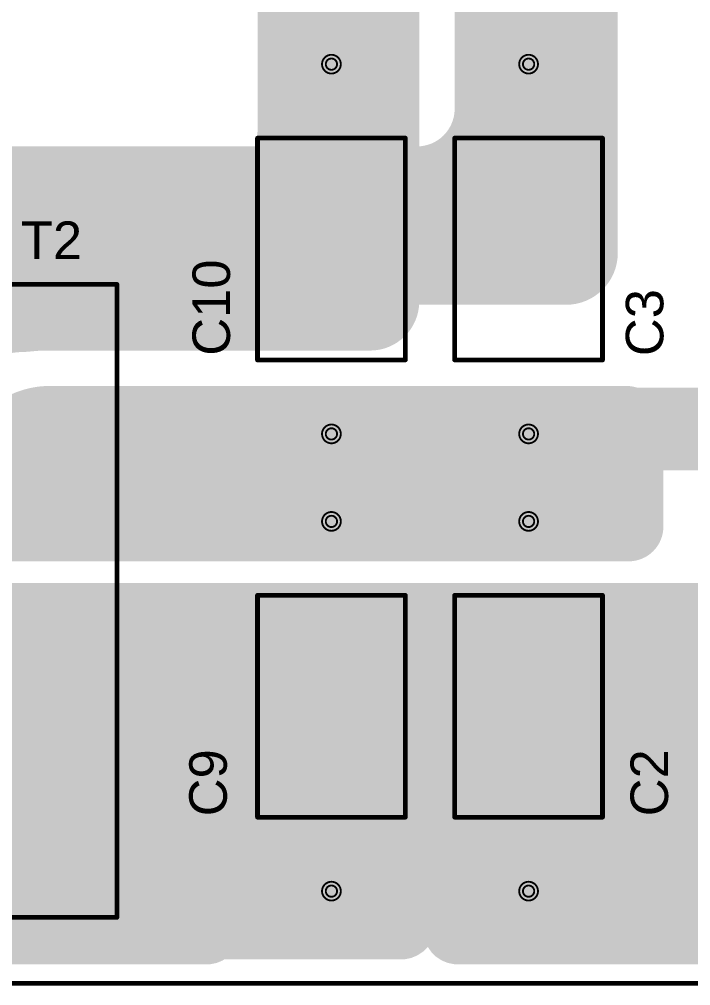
# Model space of a CAD drawing. Header units: inches. Extents: x -38 to 276, y -7 to 269.
# Drawn here: x 29.82 to 47.98, y -6.57 to 19.57 of the extents above; entities that cross this region are included whole.
import ezdxf

# ---------------------------------------------------------------- set-up
doc = ezdxf.new("R2010")
doc.units = ezdxf.units.IN
for name, color, linetype in [('Board Outline', 216, 'Continuous'), ('Bottom Layer', 5, 'Continuous'), ('Bottom Solder', 6, 'Continuous'), ('Drill Drawing', 1, 'Continuous'), ('Multi-Layer', 9, 'Continuous'), ('Pad Holes', 156, 'Continuous'), ('Top Layer', 1, 'Continuous'), ('Top Overlay', 2, 'Continuous'), ('Top Solder', 216, 'Continuous')]:
    doc.layers.add(name, color=color, linetype=linetype)
doc.styles.add('Arial', font='', dxfattribs={"height": 0.2})
doc.styles.get('Arial').set_extended_font_data('Arial')

# ---------------------------------------------------------------- blocks, each defined once
blk = doc.blocks.new('DE1B3RA221KN4AN01F_17')
at = {"layer": 'Bottom Layer'}
blk.add_hatch(color=5, dxfattribs=at).paths.add_polyline_path([(-5.65000267, 0.64999997), (-4.35000273, 0.64999997), (-4.35000273, -0.64999997), (-5.65000267, -0.64999997)])
h = blk.add_hatch(color=5, dxfattribs=at)
edge = h.paths.add_edge_path()
edge.add_arc((5.0000027, 0), 0.6499986999999999, 0, 360)
at = {"layer": 'Bottom Solder'}
blk.add_hatch(color=6, dxfattribs=at).paths.add_polyline_path([(-5.75160267, 0.75159997), (-4.24840273, 0.75159997), (-4.24840273, -0.75159997), (-5.75160267, -0.75159997)])
h = blk.add_hatch(color=6, dxfattribs=at)
edge = h.paths.add_edge_path()
edge.add_arc((5.0000027, 0), 0.7515987, 0, 360)
at = {"layer": 'Multi-Layer'}
blk.add_hatch(color=9, dxfattribs=at).paths.add_polyline_path([(-5.65000267, 0.64999997), (-4.35000273, 0.64999997), (-4.35000273, -0.64999997), (-5.65000267, -0.64999997)])
h = blk.add_hatch(color=9, dxfattribs=at)
edge = h.paths.add_edge_path()
edge.add_arc((5.0000027, 0), 0.6499986999999999, 0, 360)
at = {"layer": 'Pad Holes'}
h = blk.add_hatch(color=7, dxfattribs=at)
edge = h.paths.add_edge_path()
edge.add_arc((-5.0000027, 0), 0.3999992, 0, 360)
h = blk.add_hatch(color=7, dxfattribs=at)
edge = h.paths.add_edge_path()
edge.add_arc((5.0000027, 0), 0.3999992, 0, 360)
at = {"layer": 'Top Layer'}
blk.add_hatch(color=1, dxfattribs=at).paths.add_polyline_path([(-5.65000267, 0.64999997), (-4.35000273, 0.64999997), (-4.35000273, -0.64999997), (-5.65000267, -0.64999997)])
h = blk.add_hatch(color=1, dxfattribs=at)
edge = h.paths.add_edge_path()
edge.add_arc((5.0000027, 0), 0.6499986999999999, 0, 360)
at = {"layer": 'Top Solder'}
blk.add_hatch(color=216, dxfattribs=at).paths.add_polyline_path([(-5.75160267, 0.75159997), (-4.24840273, 0.75159997), (-4.24840273, -0.75159997), (-5.75160267, -0.75159997)])
h = blk.add_hatch(color=216, dxfattribs=at)
edge = h.paths.add_edge_path()
edge.add_arc((5.0000027, 0), 0.7515987, 0, 360)
at = {"layer": 'Top Overlay'}
for points in [[(2.99999908, 2.00000108, 0.127, 0.127, 0), (-2.99999908, 2.00000108, 0.127, 0.127, 0)], [(-2.99999908, -2.00000108, 0.127, 0.127, 0), (-2.99999908, 2.00000108, 0.127, 0.127, 0)], [(2.99999908, -2.00000108, 0.127, 0.127, 0), (2.99999908, 2.00000108, 0.127, 0.127, 0)], [(2.99999908, -2.00000108, 0.127, 0.127, 0), (-2.99999908, -2.00000108, 0.127, 0.127, 0)]]:
    blk.add_lwpolyline(points, format="xyseb", dxfattribs=at)
for points in [[(-3.03174908, 2.00000108, 0.0635, 0.0635, 1), (-2.96824908, 2.00000108, 0.0635, 0.0635, 1)], [(-3.03174908, 2.00000108, 0.0635, 0.0635, 1), (-2.96824908, 2.00000108, 0.0635, 0.0635, 1)], [(2.96824908, 2.00000108, 0.0635, 0.0635, 1), (3.03174908, 2.00000108, 0.0635, 0.0635, 1)], [(2.96824908, 2.00000108, 0.0635, 0.0635, 1), (3.03174908, 2.00000108, 0.0635, 0.0635, 1)], [(-3.03174908, -2.00000108, 0.0635, 0.0635, 1), (-2.96824908, -2.00000108, 0.0635, 0.0635, 1)], [(-3.03174908, -2.00000108, 0.0635, 0.0635, 1), (-2.96824908, -2.00000108, 0.0635, 0.0635, 1)], [(2.96824908, -2.00000108, 0.0635, 0.0635, 1), (3.03174908, -2.00000108, 0.0635, 0.0635, 1)], [(2.96824908, -2.00000108, 0.0635, 0.0635, 1), (3.03174908, -2.00000108, 0.0635, 0.0635, 1)]]:
    blk.add_lwpolyline(points, format="xyseb", close=True, dxfattribs=at)
blk = doc.blocks.new('DE1B3RA221KN4AN01F_18')
at = {"layer": 'Bottom Layer'}
blk.add_hatch(color=5, dxfattribs=at).paths.add_polyline_path([(-5.65000013, 0.64999997), (-4.350000189999999, 0.64999997), (-4.350000189999999, -0.64999997), (-5.65000013, -0.64999997)])
h = blk.add_hatch(color=5, dxfattribs=at)
edge = h.paths.add_edge_path()
edge.add_arc((5.00000016, 0), 0.6499986999999999, 0, 360)
at = {"layer": 'Bottom Solder'}
blk.add_hatch(color=6, dxfattribs=at).paths.add_polyline_path([(-5.75160013, 0.75159997), (-4.248400189999999, 0.75159997), (-4.248400189999999, -0.75159997), (-5.75160013, -0.75159997)])
h = blk.add_hatch(color=6, dxfattribs=at)
edge = h.paths.add_edge_path()
edge.add_arc((5.00000016, 0), 0.7515987, 0, 360)
at = {"layer": 'Multi-Layer'}
blk.add_hatch(color=9, dxfattribs=at).paths.add_polyline_path([(-5.65000013, 0.64999997), (-4.350000189999999, 0.64999997), (-4.350000189999999, -0.64999997), (-5.65000013, -0.64999997)])
h = blk.add_hatch(color=9, dxfattribs=at)
edge = h.paths.add_edge_path()
edge.add_arc((5.00000016, 0), 0.6499986999999999, 0, 360)
at = {"layer": 'Pad Holes'}
h = blk.add_hatch(color=7, dxfattribs=at)
edge = h.paths.add_edge_path()
edge.add_arc((-5.00000016, 0), 0.3999992, 0, 360)
h = blk.add_hatch(color=7, dxfattribs=at)
edge = h.paths.add_edge_path()
edge.add_arc((5.00000016, 0), 0.3999992, 0, 360)
at = {"layer": 'Top Layer'}
blk.add_hatch(color=1, dxfattribs=at).paths.add_polyline_path([(-5.65000013, 0.64999997), (-4.350000189999999, 0.64999997), (-4.350000189999999, -0.64999997), (-5.65000013, -0.64999997)])
h = blk.add_hatch(color=1, dxfattribs=at)
edge = h.paths.add_edge_path()
edge.add_arc((5.00000016, 0), 0.6499986999999999, 0, 360)
at = {"layer": 'Top Solder'}
blk.add_hatch(color=216, dxfattribs=at).paths.add_polyline_path([(-5.75160013, 0.75159997), (-4.248400189999999, 0.75159997), (-4.248400189999999, -0.75159997), (-5.75160013, -0.75159997)])
h = blk.add_hatch(color=216, dxfattribs=at)
edge = h.paths.add_edge_path()
edge.add_arc((5.00000016, 0), 0.7515987, 0, 360)
at = {"layer": 'Top Overlay'}
for points in [[(-2.99999908, 2.00000108, 0.127, 0.127, 0), (2.99999908, 2.00000108, 0.127, 0.127, 0)], [(-2.99999908, 2.00000108, 0.127, 0.127, 0), (-2.99999908, -2.00000108, 0.127, 0.127, 0)], [(2.99999908, 2.00000108, 0.127, 0.127, 0), (2.99999908, -2.00000108, 0.127, 0.127, 0)], [(-2.99999908, -2.00000108, 0.127, 0.127, 0), (2.99999908, -2.00000108, 0.127, 0.127, 0)]]:
    blk.add_lwpolyline(points, format="xyseb", dxfattribs=at)
for points in [[(-3.03174908, 2.00000108, 0.0635, 0.0635, 1), (-2.96824908, 2.00000108, 0.0635, 0.0635, 1)], [(-3.03174908, 2.00000108, 0.0635, 0.0635, 1), (-2.96824908, 2.00000108, 0.0635, 0.0635, 1)], [(2.96824908, 2.00000108, 0.0635, 0.0635, 1), (3.03174908, 2.00000108, 0.0635, 0.0635, 1)], [(2.96824908, 2.00000108, 0.0635, 0.0635, 1), (3.03174908, 2.00000108, 0.0635, 0.0635, 1)], [(-3.03174908, -2.00000108, 0.0635, 0.0635, 1), (-2.96824908, -2.00000108, 0.0635, 0.0635, 1)], [(-3.03174908, -2.00000108, 0.0635, 0.0635, 1), (-2.96824908, -2.00000108, 0.0635, 0.0635, 1)], [(2.96824908, -2.00000108, 0.0635, 0.0635, 1), (3.03174908, -2.00000108, 0.0635, 0.0635, 1)], [(2.96824908, -2.00000108, 0.0635, 0.0635, 1), (3.03174908, -2.00000108, 0.0635, 0.0635, 1)]]:
    blk.add_lwpolyline(points, format="xyseb", close=True, dxfattribs=at)
blk = doc.blocks.new('DE1B3RA221KN4AN01F_19')
at = {"layer": 'Bottom Layer'}
blk.add_hatch(color=5, dxfattribs=at).paths.add_polyline_path([(-5.65000013, 0.64999997), (-4.350000189999999, 0.64999997), (-4.350000189999999, -0.64999997), (-5.65000013, -0.64999997)])
h = blk.add_hatch(color=5, dxfattribs=at)
edge = h.paths.add_edge_path()
edge.add_arc((5.00000016, 0), 0.6499986999999999, 0, 360)
at = {"layer": 'Bottom Solder'}
blk.add_hatch(color=6, dxfattribs=at).paths.add_polyline_path([(-5.75160013, 0.75159997), (-4.248400189999999, 0.75159997), (-4.248400189999999, -0.75159997), (-5.75160013, -0.75159997)])
h = blk.add_hatch(color=6, dxfattribs=at)
edge = h.paths.add_edge_path()
edge.add_arc((5.00000016, 0), 0.7515987, 0, 360)
at = {"layer": 'Multi-Layer'}
blk.add_hatch(color=9, dxfattribs=at).paths.add_polyline_path([(-5.65000013, 0.64999997), (-4.350000189999999, 0.64999997), (-4.350000189999999, -0.64999997), (-5.65000013, -0.64999997)])
h = blk.add_hatch(color=9, dxfattribs=at)
edge = h.paths.add_edge_path()
edge.add_arc((5.00000016, 0), 0.6499986999999999, 0, 360)
at = {"layer": 'Pad Holes'}
h = blk.add_hatch(color=7, dxfattribs=at)
edge = h.paths.add_edge_path()
edge.add_arc((-5.00000016, 0), 0.3999992, 0, 360)
h = blk.add_hatch(color=7, dxfattribs=at)
edge = h.paths.add_edge_path()
edge.add_arc((5.00000016, 0), 0.3999992, 0, 360)
at = {"layer": 'Top Layer'}
blk.add_hatch(color=1, dxfattribs=at).paths.add_polyline_path([(-5.65000013, 0.64999997), (-4.350000189999999, 0.64999997), (-4.350000189999999, -0.64999997), (-5.65000013, -0.64999997)])
h = blk.add_hatch(color=1, dxfattribs=at)
edge = h.paths.add_edge_path()
edge.add_arc((5.00000016, 0), 0.6499986999999999, 0, 360)
at = {"layer": 'Top Solder'}
blk.add_hatch(color=216, dxfattribs=at).paths.add_polyline_path([(-5.75160013, 0.75159997), (-4.248400189999999, 0.75159997), (-4.248400189999999, -0.75159997), (-5.75160013, -0.75159997)])
h = blk.add_hatch(color=216, dxfattribs=at)
edge = h.paths.add_edge_path()
edge.add_arc((5.00000016, 0), 0.7515987, 0, 360)
at = {"layer": 'Top Overlay'}
for points in [[(-2.99999908, 2.00000108, 0.127, 0.127, 0), (2.99999908, 2.00000108, 0.127, 0.127, 0)], [(-2.99999908, 2.00000108, 0.127, 0.127, 0), (-2.99999908, -2.00000108, 0.127, 0.127, 0)], [(2.99999908, 2.00000108, 0.127, 0.127, 0), (2.99999908, -2.00000108, 0.127, 0.127, 0)], [(-2.99999908, -2.00000108, 0.127, 0.127, 0), (2.99999908, -2.00000108, 0.127, 0.127, 0)]]:
    blk.add_lwpolyline(points, format="xyseb", dxfattribs=at)
for points in [[(-3.03174908, 2.00000108, 0.0635, 0.0635, 1), (-2.96824908, 2.00000108, 0.0635, 0.0635, 1)], [(-3.03174908, 2.00000108, 0.0635, 0.0635, 1), (-2.96824908, 2.00000108, 0.0635, 0.0635, 1)], [(2.96824908, 2.00000108, 0.0635, 0.0635, 1), (3.03174908, 2.00000108, 0.0635, 0.0635, 1)], [(2.96824908, 2.00000108, 0.0635, 0.0635, 1), (3.03174908, 2.00000108, 0.0635, 0.0635, 1)], [(-3.03174908, -2.00000108, 0.0635, 0.0635, 1), (-2.96824908, -2.00000108, 0.0635, 0.0635, 1)], [(-3.03174908, -2.00000108, 0.0635, 0.0635, 1), (-2.96824908, -2.00000108, 0.0635, 0.0635, 1)], [(2.96824908, -2.00000108, 0.0635, 0.0635, 1), (3.03174908, -2.00000108, 0.0635, 0.0635, 1)], [(2.96824908, -2.00000108, 0.0635, 0.0635, 1), (3.03174908, -2.00000108, 0.0635, 0.0635, 1)]]:
    blk.add_lwpolyline(points, format="xyseb", close=True, dxfattribs=at)
blk = doc.blocks.new('DE1B3RA221KN4AN01F_20')
at = {"layer": 'Bottom Layer'}
blk.add_hatch(color=5, dxfattribs=at).paths.add_polyline_path([(-5.65000267, 0.64999997), (-4.35000273, 0.64999997), (-4.35000273, -0.64999997), (-5.65000267, -0.64999997)])
h = blk.add_hatch(color=5, dxfattribs=at)
edge = h.paths.add_edge_path()
edge.add_arc((5.0000027, 0), 0.6499986999999999, 0, 360)
at = {"layer": 'Bottom Solder'}
blk.add_hatch(color=6, dxfattribs=at).paths.add_polyline_path([(-5.75160267, 0.75159997), (-4.24840273, 0.75159997), (-4.24840273, -0.75159997), (-5.75160267, -0.75159997)])
h = blk.add_hatch(color=6, dxfattribs=at)
edge = h.paths.add_edge_path()
edge.add_arc((5.0000027, 0), 0.7515987, 0, 360)
at = {"layer": 'Multi-Layer'}
blk.add_hatch(color=9, dxfattribs=at).paths.add_polyline_path([(-5.65000267, 0.64999997), (-4.35000273, 0.64999997), (-4.35000273, -0.64999997), (-5.65000267, -0.64999997)])
h = blk.add_hatch(color=9, dxfattribs=at)
edge = h.paths.add_edge_path()
edge.add_arc((5.0000027, 0), 0.6499986999999999, 0, 360)
at = {"layer": 'Pad Holes'}
h = blk.add_hatch(color=7, dxfattribs=at)
edge = h.paths.add_edge_path()
edge.add_arc((-5.0000027, 0), 0.3999992, 0, 360)
h = blk.add_hatch(color=7, dxfattribs=at)
edge = h.paths.add_edge_path()
edge.add_arc((5.0000027, 0), 0.3999992, 0, 360)
at = {"layer": 'Top Layer'}
blk.add_hatch(color=1, dxfattribs=at).paths.add_polyline_path([(-5.65000267, 0.64999997), (-4.35000273, 0.64999997), (-4.35000273, -0.64999997), (-5.65000267, -0.64999997)])
h = blk.add_hatch(color=1, dxfattribs=at)
edge = h.paths.add_edge_path()
edge.add_arc((5.0000027, 0), 0.6499986999999999, 0, 360)
at = {"layer": 'Top Solder'}
blk.add_hatch(color=216, dxfattribs=at).paths.add_polyline_path([(-5.75160267, 0.75159997), (-4.24840273, 0.75159997), (-4.24840273, -0.75159997), (-5.75160267, -0.75159997)])
h = blk.add_hatch(color=216, dxfattribs=at)
edge = h.paths.add_edge_path()
edge.add_arc((5.0000027, 0), 0.7515987, 0, 360)
at = {"layer": 'Top Overlay'}
for points in [[(2.99999908, 2.00000108, 0.127, 0.127, 0), (-2.99999908, 2.00000108, 0.127, 0.127, 0)], [(-2.99999908, -2.00000108, 0.127, 0.127, 0), (-2.99999908, 2.00000108, 0.127, 0.127, 0)], [(2.99999908, -2.00000108, 0.127, 0.127, 0), (2.99999908, 2.00000108, 0.127, 0.127, 0)], [(2.99999908, -2.00000108, 0.127, 0.127, 0), (-2.99999908, -2.00000108, 0.127, 0.127, 0)]]:
    blk.add_lwpolyline(points, format="xyseb", dxfattribs=at)
for points in [[(-3.03174908, 2.00000108, 0.0635, 0.0635, 1), (-2.96824908, 2.00000108, 0.0635, 0.0635, 1)], [(-3.03174908, 2.00000108, 0.0635, 0.0635, 1), (-2.96824908, 2.00000108, 0.0635, 0.0635, 1)], [(2.96824908, 2.00000108, 0.0635, 0.0635, 1), (3.03174908, 2.00000108, 0.0635, 0.0635, 1)], [(2.96824908, 2.00000108, 0.0635, 0.0635, 1), (3.03174908, 2.00000108, 0.0635, 0.0635, 1)], [(-3.03174908, -2.00000108, 0.0635, 0.0635, 1), (-2.96824908, -2.00000108, 0.0635, 0.0635, 1)], [(-3.03174908, -2.00000108, 0.0635, 0.0635, 1), (-2.96824908, -2.00000108, 0.0635, 0.0635, 1)], [(2.96824908, -2.00000108, 0.0635, 0.0635, 1), (3.03174908, -2.00000108, 0.0635, 0.0635, 1)], [(2.96824908, -2.00000108, 0.0635, 0.0635, 1), (3.03174908, -2.00000108, 0.0635, 0.0635, 1)]]:
    blk.add_lwpolyline(points, format="xyseb", close=True, dxfattribs=at)
blk = doc.blocks.new('744824310_32')
at = {"layer": 'Top Overlay'}
for points in [[(-12.446, 8.5852, 0.127, 0.127, 0), (12.4206, 8.5852, 0.127, 0.127, 0)], [(12.4206, -8.5344, 0.127, 0.127, 0), (12.4206, 8.5852, 0.127, 0.127, 0)], [(-12.446, -8.5344, 0.127, 0.127, 0), (12.4206, -8.5344, 0.127, 0.127, 0)]]:
    blk.add_lwpolyline(points, format="xyseb", dxfattribs=at)
for points in [[(12.38885, 8.5852, 0.0635, 0.0635, 1), (12.45235, 8.5852, 0.0635, 0.0635, 1)], [(12.38885, 8.5852, 0.0635, 0.0635, 1), (12.45235, 8.5852, 0.0635, 0.0635, 1)], [(12.38885, -8.5344, 0.0635, 0.0635, 1), (12.45235, -8.5344, 0.0635, 0.0635, 1)], [(12.38885, -8.5344, 0.0635, 0.0635, 1), (12.45235, -8.5344, 0.0635, 0.0635, 1)]]:
    blk.add_lwpolyline(points, format="xyseb", close=True, dxfattribs=at)

msp = doc.modelspace()

# ---------------------------------------------------------------- hatches: boundary and pattern name
at = {"layer": 'Bottom Layer'}
h = msp.add_hatch(color=5, dxfattribs=at)
edge = h.paths.add_edge_path()
edge.add_line((53.84800254, 16.36586262), (53.84799745999999, 33.75660508))
edge.add_arc((57.57054333635768, 33.75659938364454), 3.722545876362044, 89.99989220303547, 179.9999123242165, ccw=False)
edge.add_line((57.57055034, 37.47914526), (112.81266744, 37.47914271999999))
edge.add_arc((112.8127062838014, 32.79723766355596), 4.681905056605173, -0.0007551100022737955, 90.00047535903758, ccw=False)
edge.add_line((117.49461134, 32.79717596), (117.49461388, 17.59929932))
edge.add_line((117.49461388, 17.59929932), (117.49461388, -0.8693988200000007))
edge.add_line((117.49461388, -0.86939882), (117.4946215, -1.1671554))
edge.add_line((117.4946215, -1.1671554), (117.41690004, -1.75757332))
edge.add_line((117.41690004, -1.75757332), (117.26277538, -2.33279696))
edge.add_line((117.26277538, -2.33279696), (117.03488658, -2.88298128))
edge.add_line((117.03488658, -2.88298128), (116.73713254, -3.3987105))
edge.add_line((116.73713254, -3.3987105), (116.3746085, -3.871163199999999))
edge.add_line((116.3746085, -3.871163199999999), (115.95351714, -4.29225202))
edge.add_line((115.95351714, -4.29225202), (115.4810619, -4.65477352))
edge.add_line((115.4810619, -4.65477352), (114.96533014, -4.95252502))
edge.add_line((114.96533014, -4.95252502), (114.41514328, -5.18040874))
edge.add_line((114.41514328, -5.18040874), (113.83991964, -5.33452832))
edge.add_line((113.83991964, -5.33452832), (113.24950172, -5.4122447))
edge.add_line((113.24950172, -5.4122447), (112.95175022, -5.41223708))
edge.add_line((112.95175022, -5.41223708), (106.8809394, -5.412234539999999))
edge.add_line((106.8809394, -5.412234539999999), (106.71104896, -5.41223708))
edge.add_line((106.71104896, -5.41223708), (106.3777908, -5.34595324))
edge.add_line((106.3777908, -5.34595324), (106.06386966, -5.21592556))
edge.add_line((106.06386966, -5.21592556), (105.781348, -5.02715276))
edge.add_line((105.781348, -5.02715276), (105.54108178, -4.786886539999999))
edge.add_line((105.54108178, -4.786886539999999), (105.35230898, -4.50436488))
edge.add_line((105.35230898, -4.50436488), (105.2222813, -4.190443739999999))
edge.add_line((105.2222813, -4.190443739999999), (105.15599746, -3.85718558))
edge.add_line((105.15599746, -3.85718558), (105.156, -3.68729514))
edge.add_line((105.156, -3.68729514), (105.15599492, 1.01598222))
edge.add_line((105.15599492, 1.01598222), (105.14988622, 1.14046508))
edge.add_line((105.14988622, 1.14046508), (105.10132142, 1.38465052))
edge.add_line((105.10132142, 1.38465052), (105.0060511, 1.61466784))
edge.add_line((105.0060511, 1.61466784), (104.86773286, 1.82167784))
edge.add_line((104.86773286, 1.82167784), (104.691688, 1.9977227))
edge.add_line((104.691688, 1.9977227), (104.484678, 2.13604094))
edge.add_line((104.484678, 2.13604094), (104.25466068, 2.23131126))
edge.add_line((104.25466068, 2.23131126), (104.01047524, 2.27987606))
edge.add_line((104.01047524, 2.27987606), (103.886, 2.28598476))
edge.add_line((103.886, 2.28598476), (98.05072591999999, 2.28598984))
edge.add_line((98.05072591999999, 2.28598984), (97.91379452, 2.27926138))
edge.add_line((97.91379452, 2.27926138), (97.64519714, 2.22583502))
edge.add_line((97.64519714, 2.22583502), (97.39218519999999, 2.12103208))
edge.add_line((97.39218519999999, 2.12103208), (97.16447928, 1.96888354))
edge.add_line((97.16447928, 1.96888354), (96.97083221999999, 1.77523648))
edge.add_line((96.97083221999999, 1.77523648), (96.81868367999999, 1.54753056))
edge.add_line((96.81868367999999, 1.54753056), (96.71388074, 1.29451862))
edge.add_line((96.71388074, 1.29451862), (96.66045438, 1.02592124))
edge.add_line((96.66045438, 1.02592124), (96.65372846, 0.88899238))
edge.add_line((96.65372846, 0.88899238), (96.65372337999999, -2.73962368))
edge.add_line((96.65372337999999, -2.73962368), (96.65373354, -2.80455878))
edge.add_line((96.65373354, -2.80455878), (96.6284072, -2.9319347))
edge.add_line((96.6284072, -2.9319347), (96.57871463999999, -3.051921759999999))
edge.add_line((96.57871463999999, -3.051921759999999), (96.50656339999999, -3.15990478))
edge.add_line((96.50656339999999, -3.15990478), (96.41473223999999, -3.25173594))
edge.add_line((96.41473223999999, -3.25173594), (96.30674413999999, -3.3238821))
edge.add_line((96.30674413999999, -3.3238821), (96.18675707999999, -3.37357212))
edge.add_line((96.18675707999999, -3.37357212), (96.11673182, -3.38749132))
edge.add_line((96.11673182, -3.38749132), (95.99444606, -3.39888068))
edge.add_line((95.99444606, -3.39888068), (94.33088067999999, -3.39888576))
edge.add_line((94.33088067999999, -3.39888576), (94.2642133, -3.3988883))
edge.add_line((94.2642133, -3.3988883), (94.13343631999999, -3.37287616))
edge.add_line((94.13343631999999, -3.37287616), (94.01024632, -3.32185264))
edge.add_line((94.01024632, -3.32185264), (93.89937785999999, -3.24777354))
edge.add_line((93.89937785999999, -3.24777354), (93.80509306, -3.15348874))
edge.add_line((93.80509306, -3.15348874), (93.73101396, -3.04262028))
edge.add_line((93.73101396, -3.04262028), (93.67999044, -2.91943028))
edge.add_line((93.67999044, -2.91943028), (93.6539783, -2.7886533))
edge.add_line((93.6539783, -2.7886533), (93.65398083999999, -2.72198592))
edge.add_line((93.65398083999999, -2.72198592), (93.65398337999999, 6.976996460000001))
edge.add_line((93.65398337999999, 6.97699646), (93.64966283999999, 7.06491602))
edge.add_line((93.64966283999999, 7.06491602), (93.6153576, 7.23737694))
edge.add_line((93.6153576, 7.23737694), (93.54806538, 7.399832799999999))
edge.add_line((93.54806538, 7.399832799999999), (93.45037443999999, 7.546040280000001))
edge.add_line((93.45037443999999, 7.546040280000001), (93.32603635999999, 7.67037836))
edge.add_line((93.32603635999999, 7.67037836), (93.17982887999999, 7.768069299999999))
edge.add_line((93.17982887999999, 7.768069299999999), (93.01737302, 7.835361519999999))
edge.add_line((93.01737302, 7.835361519999999), (92.84491209999999, 7.869666759999999))
edge.add_line((92.84491209999999, 7.869666759999999), (92.75699253999998, 7.8739873))
edge.add_line((92.75699253999998, 7.8739873), (88.56307916, 7.8739873))
edge.add_line((88.56307916, 7.8739873), (88.40040232, 7.906344359999999))
edge.add_line((88.40040232, 7.906344359999999), (88.24716665999999, 7.96981642))
edge.add_line((88.24716665999999, 7.96981642), (88.10925735999999, 8.06196508))
edge.add_line((88.10925735999999, 8.06196508), (87.9919754, 8.17924704))
edge.add_line((87.9919754, 8.17924704), (87.89982674, 8.317156339999999))
edge.add_line((87.89982674, 8.317156339999999), (87.83635467999999, 8.470392))
edge.add_line((87.83635467999999, 8.470392), (87.80399762, 8.633068839999998))
edge.add_line((87.80399762, 8.633068839999998), (87.80399762, 11.09599508))
edge.add_arc((88.78492963616281, 11.09601360394627), 0.980932016337717, 89.99862131092863, 180.0010819750232, ccw=False)
edge.add_line((88.78495324, 12.07694562), (95.2460249, 12.07694562))
edge.add_arc((95.25472261112463, 10.67795864558026), 1.399014011643525, 0.34892768309782696, 90.35621183565632, ccw=False)
edge.add_line((96.65371067999999, 10.6864785), (96.6537183, 6.810697579999999))
edge.add_line((96.6537183, 6.810697579999999), (96.65960347999999, 6.69085276))
edge.add_line((96.65960347999999, 6.69085276), (96.70635979999999, 6.455765599999999))
edge.add_line((96.70635979999999, 6.455765599999999), (96.79808428, 6.2343157))
edge.add_line((96.79808428, 6.2343157), (96.93124886, 6.03501968))
edge.add_line((96.93124886, 6.03501968), (97.10073797999999, 5.86553056))
edge.add_line((97.10073797999999, 5.86553056), (97.300034, 5.732365979999999))
edge.add_line((97.300034, 5.732365979999999), (97.52148389999999, 5.6406415))
edge.add_line((97.52148389999999, 5.6406415), (97.75657106, 5.59388518))
edge.add_line((97.75657106, 5.59388518), (97.87641588, 5.588))
edge.add_line((97.87641588, 5.588), (114.0573538, 5.588))
edge.add_line((114.0573538, 5.588), (114.16578386, 5.59332638))
edge.add_line((114.16578386, 5.59332638), (114.37847838, 5.63563262))
edge.add_line((114.37847838, 5.63563262), (114.57883358, 5.71862204))
edge.add_line((114.57883358, 5.71862204), (114.75914818, 5.8391044))
edge.add_line((114.75914818, 5.8391044), (114.91249306, 5.99244928))
edge.add_line((114.91249306, 5.99244928), (115.03297542, 6.17276388))
edge.add_line((115.03297542, 6.17276388), (115.11596484, 6.37311908))
edge.add_line((115.11596484, 6.37311908), (115.15827108, 6.5858136))
edge.add_line((115.15827108, 6.5858136), (115.1636, 6.694246199999999))
edge.add_line((115.1636, 6.694246199999999), (115.16359746, 32.45633082))
edge.add_arc((112.6236304800542, 32.45636384002245), 2.539966980160432, 359.9992551446769, 450.0006875595152)
edge.add_line((112.6236, 34.99633082), (58.16112573999999, 34.99632574))
edge.add_arc((58.16107314409156, 33.42644751590844), 1.569878224972626, 89.9980804093428, 180.0019195906572)
edge.add_line((56.59119492, 33.42639492), (56.59119746, 15.29079746))
edge.add_line((56.59119746, 15.29079746), (56.59119492, 9.90599746))
edge.add_line((56.59119492, 9.90599746), (56.59120507999999, 9.65582778))
edge.add_line((56.59120507999999, 9.65582778), (56.49360304, 9.16509978))
edge.add_line((56.49360304, 9.16509978), (56.30214037999999, 8.7028401))
edge.add_line((56.30214037999999, 8.7028401), (56.02416786, 8.286821119999999))
edge.add_line((56.02416786, 8.286821119999999), (55.67037379999999, 7.93302706))
edge.add_line((55.67037379999999, 7.93302706), (55.25435482, 7.655054539999999))
edge.add_line((55.25435482, 7.655054539999999), (54.79209513999999, 7.463591879999999))
edge.add_line((54.79209513999999, 7.463591879999999), (54.30136714, 7.36598984))
edge.add_line((54.30136714, 7.36598984), (54.05119745999999, 7.365999999999999))
edge.add_line((54.05119745999999, 7.365999999999999), (37.42166251999999, 7.366002539999999))
edge.add_arc((37.42164474004358, 8.151020020105218), 0.7850174803065675, 179.9985169193802, 270.00129769908085, ccw=False)
edge.add_line((36.63662726, 8.15104034), (36.6366298, 8.81328438))
edge.add_arc((37.42451673568044, 8.813302904177245), 0.787886935898213, 89.99920702900329, 180.0013470932526, ccw=False)
edge.add_line((37.42452763999999, 9.60118984), (38.2633093, 9.60119492))
edge.add_line((38.2633093, 9.60119492), (52.3807182, 9.6012))
edge.add_line((52.3807182, 9.6012), (52.52453554, 9.60826374))
edge.add_line((52.52453554, 9.60826374), (52.80664571999999, 9.664379959999998))
edge.add_line((52.80664571999999, 9.664379959999998), (53.07238813999999, 9.7744534))
edge.add_line((53.07238813999999, 9.7744534), (53.31154945999999, 9.9342575))
edge.add_line((53.31154945999999, 9.9342575), (53.51493996, 10.137648))
edge.add_line((53.51493996, 10.137648), (53.67474405999999, 10.37680932))
edge.add_line((53.67474405999999, 10.37680932), (53.7848175, 10.64255174))
edge.add_line((53.7848175, 10.64255174), (53.84093372, 10.92466192))
edge.add_line((53.84093372, 10.92466192), (53.848, 11.0684818))
edge.add_line((53.848, 11.0684818), (53.84800254, 16.36586262))
h = msp.add_hatch(color=5, dxfattribs=at)
edge = h.paths.add_edge_path()
edge.add_arc((18.6431428, 17.5001428), 1.3711428, 180, 270, ccw=False)
edge.add_line((17.272, 17.5001428), (17.272, 23.17530798))
edge.add_arc((16.08324574844714, 23.17533214982825), 1.188754251798574, 359.9988350585091, 449.9970024809614)
edge.add_line((16.08330794, 24.3640864), (12.42607878, 24.36408132))
edge.add_arc((12.42602872426159, 23.11405005552467), 1.250031265477534, 89.99770567134517, 180.0025271630824)
edge.add_line((11.17599746, 23.11399492), (11.17599746, 7.868307860000002))
edge.add_arc((12.41071686103458, 7.868239280428507), 1.234719402939128, 179.9968176413199, 270.0036537940474)
edge.add_line((12.4107956, 6.63351988), (17.80950972, 6.63351988))
edge.add_arc((17.80969019380088, 8.000829683668329), 1.367309815578868, 269.9924374219978, 360.0067111943346)
edge.add_line((19.177, 8.000989839999999), (19.17699746, 10.75203082))
edge.add_arc((20.27072833604471, 10.75203156395528), 1.093730876044967, 89.99996102743461, 180.0000389725654, ccw=False)
edge.add_line((20.27072908, 11.84576244), (44.6117599, 11.84576244))
edge.add_arc((44.6117708040245, 13.24430347593684), 1.398541035979347, 269.9995532811924, 360.0001345423222)
edge.add_line((46.01031184, 13.24430676), (46.01029914, 23.07768054))
edge.add_arc((44.93936402133168, 23.07773642055155), 1.070935120126227, 359.9970103513257, 450.0020384479496)
edge.add_line((44.93932591999999, 24.14867154), (42.7019847, 24.14864106))
edge.add_arc((42.70190670425139, 23.0440400357486), 1.104601027005028, 89.99595435174342, 180.0040456482561)
edge.add_line((41.59730568, 23.04396204), (41.59727774, 17.14499238))
edge.add_arc((40.57865746553598, 17.14761980048193), 1.018623663031414, 269.84221420036397, 359.8522120808555, ccw=False)
edge.add_line((40.57585229999999, 16.129), (18.6431428, 16.129))
h = msp.add_hatch(color=5, dxfattribs=at)
h.paths.add_polyline_path([(66.81321917999999, 12.0384951), (73.47028485999999, 12.03850018), (73.47029248, 12.03849002), (73.47029248, 12.03849256), (73.58904256, 12.03849764), (73.82198088, 11.99216804), (74.0414064, 11.9012843), (74.23888378, 11.76933892), (74.40682604, 11.6013992), (74.5387765, 11.40392436), (74.62966277999999, 11.18450138), (74.67599746, 10.95156306), (74.67599492, 10.83281298), (74.67599999999999, -4.5945044), (74.67599999999999, -4.731694879999999), (74.6224695, -5.00080026), (74.51747097999998, -5.25429226), (74.36503542, -5.482427439999999), (74.17102005999999, -5.676442799999999), (73.94288488, -5.82887836), (73.68939288, -5.93387688), (73.4202875, -5.98740484), (54.60951994000001, -5.98740484), (41.67359965999999, -5.98740738), (41.58353126, -5.987414999999999), (41.40685648, -5.95228426), (41.24043313999999, -5.88335882), (41.09065696, -5.78328536), (40.96328104, -5.65591198), (40.86320757999999, -5.5061358), (40.7942796, -5.33970992), (40.75914886, -5.16303768), (40.75915647999999, -5.072971819999999), (40.7591514, -2.56076704), (40.75915394, -2.56076704), (40.75914886, -2.5607645), (40.75914378, -2.56070354), (40.75474958, -2.47093486), (40.7493597, -2.44383306), (40.71971536, -2.29471474), (40.6509728, -2.12871812), (40.55116096, -1.97932802), (40.42411778, -1.8522823), (40.27472513999999, -1.75247046), (40.10873106, -1.6837279), (39.93251094, -1.64869622), (39.84267622, -1.64429694), (36.68393475999999, -1.64429186), (36.68393222, -1.64429694), (36.5940975, -1.64869876), (36.41787992, -1.68373552), (36.25188584, -1.75248062), (36.10249828, -1.85229246), (35.9754551, -1.97933564), (35.87564072, -2.12872574), (35.80689562, -2.29471982), (35.7718614, -2.4709374), (35.76745957999999, -2.56077212), (35.76744434, -5.12736338), (35.76743926, -5.12736592), (35.7674545, -5.21207746), (35.7344218, -5.3782468), (35.66959846, -5.53477684), (35.57547876, -5.67565032), (35.45567966, -5.795446879999999), (35.31480618, -5.889566579999999), (35.15827614, -5.95438992), (34.9921068, -5.987422619999999), (34.90739526, -5.98740738), (12.46359458, -5.98740738), (12.33677746, -5.987412459999999), (12.0880124, -5.93793326), (11.85368216, -5.840872239999999), (11.6427885, -5.699960659999999), (11.4634391, -5.52061126), (11.32252752, -5.30972014), (11.22546904, -5.07538736), (11.17598984, -4.8266223), (11.17599492, -4.699805179999999), (11.17599492, 2.90230306), (11.17599492, 3.04165508), (11.23036616, 3.31500988), (11.3370233, 3.57250238), (11.49186678, 3.80424182), (11.68894284, 4.00131788), (11.92068228, 4.15616136), (12.17817478, 4.2628185), (12.45152958, 4.31719228), (49.27599238, 4.31719228), (49.27599746, 4.31718466), (49.276, 4.3171872), (49.41359434, 4.317199899999999), (49.68350236, 4.263529699999999), (49.93774874, 4.15823146), (50.16656464, 4.005346319999999), (50.36115404, 3.81075692), (50.51403664, 3.581941019999999), (50.61933488, 3.3276921), (50.67300508, 3.05778408), (50.67298984, 2.9201872), (50.673, 0.5071922799999999), (50.67972084, 0.37025834), (50.73313958, 0.10165588), (50.83793743999999, -0.15136114), (50.99008344, -0.3790721399999999), (51.18373303999999, -0.57272174), (51.41144404, -0.72487028), (51.66446105999999, -0.82966814), (51.93306351999999, -0.8830868799999999), (52.06999492, -0.88980772), (55.62599746, -0.88980772), (63.88859713999999, -0.8898128), (64.00799238, -0.8898153399999998), (64.00799491999999, -0.8898204200000001), (64.00800253999999, -0.88981788), (64.00800762, -0.8898128), (64.15540127999999, -0.88218772), (64.44442788, -0.8239124999999999), (64.71653046, -0.71036688), (64.96125438, -0.5459171199999999), (65.16918894, -0.33688274), (65.33234583999999, -0.09129522), (65.44445381999999, 0.18140172), (65.50120249999999, 0.4707331199999999), (65.50805034, 0.61817504), (65.50805034, 3.3276921), (65.50805288, 10.6136948), (65.50805542, 10.73331864), (65.50805795999999, 10.73331864), (65.50806049999998, 10.7333288), (65.50805288, 10.73333388), (65.5080478, 10.86187312), (65.55819756, 11.11403162), (65.65657938, 11.35156226), (65.79941373999999, 11.56533374), (65.98120915999999, 11.74712916), (66.19498064, 11.88996606), (66.43251128, 11.98834788), (66.68466978, 12.03850018)])
h.paths.add_polyline_path([(25.28512596, 0.3085211), (24.7934861, 0.3085211), (24.3112925, 0.21260562), (23.857077, 0.02446274), (23.44829448, -0.24867616), (23.1006523, -0.59631834), (22.8275134, -1.00510086), (22.63937052, -1.45931636), (22.54345758, -1.94150996), (22.54345758, -2.43314982), (22.63937052, -2.91534342), (22.8275134, -3.36955892), (23.1006523, -3.77834144), (23.44829448, -4.12598362), (23.857077, -4.39912252), (24.3112925, -4.5872654), (24.7934861, -4.68317834), (25.28512596, -4.68317834), (25.76731956, -4.5872654), (26.22153506, -4.39912252), (26.63031758, -4.12598362), (26.97795976, -3.77834144), (27.25109866, -3.36955892), (27.43924154, -2.91534342), (27.53515702, -2.43314982), (27.53515702, -1.94150996), (27.43924154, -1.45931636), (27.25109866, -1.00510086), (26.97795976, -0.59631834), (26.63031758, -0.24867616), (26.22153506, 0.02446274), (25.76731956, 0.21260562)], flags=0)
at = {"layer": 'Top Layer'}
h = msp.add_hatch(color=1, dxfattribs=at)
edge = h.paths.add_edge_path()
edge.add_arc((25.96105058113856, 10.31806383687071), 1.936063836929587, 270.0004468349748, 314.9995794273725)
edge.add_line((27.3300444, 8.94904992), (28.20999946, 9.82900498))
edge.add_arc((30.006086844258, 8.0328645600512), 2.540088640198331, 90.00080311123162, 134.9991540844813, ccw=False)
edge.add_line((30.00605124, 10.5729532), (30.40235474, 10.607675))
edge.add_line((30.40235474, 10.607675), (39.309675, 10.607675))
edge.add_arc((39.309675, 11.93799746), 1.33032246, 270, 360)
edge.add_line((40.63999746, 11.93799746), (40.63998984, 23.36800508))
edge.add_arc((39.60541122921486, 23.36808276884589), 1.034578613702056, 359.9956975304437, 450.0040211555832)
edge.add_line((39.60533862, 24.40266138), (37.22094918, 24.4026563))
edge.add_arc((37.22090420422932, 23.44505777564802), 0.9575985254081789, 89.9973089747188, 180.0028429931972)
edge.add_line((36.26330568, 23.44501026), (36.26330568, 16.52457706))
edge.add_arc((34.85178121604618, 16.52452446404618), 1.411524464933734, -90.00203184589208, 0.0021349443449025785, ccw=False)
edge.add_line((34.85173116, 15.113), (29.845, 15.11300254))
edge.add_arc((29.84497967997306, 16.38298221993496), 1.269979680097523, 179.9991978433181, 270.0009167483555, ccw=False)
edge.add_line((28.575, 16.383), (28.57499746, 20.30267212))
edge.add_arc((27.28769646818562, 20.30269900813508), 1.287300992095186, 359.998803250624, 450.0010837001475)
edge.add_line((27.28767212, 21.59), (21.84398222, 21.5899746))
edge.add_arc((21.84389660379985, 20.32007799684445), 1.26989660604166, 89.99613712887563, 180.0034044966375)
edge.add_line((20.574, 20.32000254), (20.574, 9.640077239999998))
edge.add_arc((21.832062, 9.640061999999999), 1.258062000092308, 179.9993059263536, 270.0006940736464)
edge.add_line((21.83207724, 8.382), (25.96106568, 8.382))
msp.add_hatch(color=1, dxfattribs=at).paths.add_polyline_path([(50.60716066, 11.99998616), (50.6071632, 11.99999378), (64.77505714, 11.9999887), (64.9520418, 11.99999124), (65.29921154, 11.93093626), (65.62623654, 11.79547806), (65.92055142, 11.59882364), (66.17084555999999, 11.3485295), (66.36749997999999, 11.05421462), (66.50295564, 10.72718962), (66.57201061999999, 10.38001988), (66.57200807999999, 10.20303522), (66.57200554, 10.20303522), (66.57201316, 10.20303014), (66.57201061999999, -4.44410592), (66.57201824, -4.583521439999999), (66.51762921999999, -4.85699816), (66.41093144, -5.1146075), (66.25602192, -5.34645108), (66.05885696, -5.543613499999999), (65.82701338, -5.69852302), (65.56940404, -5.8052208), (65.29592731999999, -5.85960728), (65.1565118, -5.85959966), (46.93703084, -5.85959966), (46.75618538, -5.82362818), (46.58583266, -5.753064439999999), (46.43251825999999, -5.6506237), (46.30213498, -5.520240419999999), (46.19969424, -5.366926019999999), (46.1291305, -5.1965733), (46.09315901999999, -5.015727839999999), (46.09314886, -2.37537752), (46.08902389999999, -2.29118922), (46.05618678, -2.12604604), (45.99176222, -1.97048374), (45.89822164, -1.83048148), (45.77916167999999, -1.71142152), (45.63916196, -1.6178784), (45.48359966, -1.5534513), (45.35114627999999, -1.52711404), (45.31845647999999, -1.52061164), (45.23432406, -1.51648922), (45.23427325999999, -1.51648414), (45.23427072, -1.51647906), (45.23426818, -1.5164816), (41.93777744, -1.51649176), (41.85580148, -1.52051004), (41.69499662, -1.5524861), (41.54352118, -1.61521902), (41.40719937999999, -1.70630342), (41.29126616, -1.82223664), (41.2001843, -1.95855844), (41.13744884, -2.11003388), (41.11344076, -2.23077278), (41.10547278, -2.27083874), (41.10145704, -2.35280962), (41.1014545, -2.35281216), (41.10145704, -2.3528147), (41.10145196, -4.89014516), (41.10145958, -4.98562884), (41.06421302, -5.172930979999999), (40.99113976, -5.349366999999999), (40.88504396, -5.5081551), (40.75000739999999, -5.64319166), (40.5912193, -5.749284919999999), (40.41478328, -5.82236072), (40.25660478, -5.85381354), (40.13199746, -5.85959458), (40.13199492, -5.85959712), (21.85959052, -5.85959966), (21.73165072, -5.85960474), (21.48068602, -5.809693739999999), (21.24428314, -5.711776739999999), (21.03152512, -5.56962056), (20.85058822, -5.3886862), (20.70843204, -5.17592818), (20.61051504, -4.9395253), (20.5606015, -4.6885606), (20.56060658, -4.5606208), (20.56060658, 1.9577431), (20.56060658, 2.14668608), (20.63432754, 2.5173178), (20.7789399, 2.8664408), (20.98888614, 3.18064642), (21.25609414, 3.44785442), (21.57029976, 3.657800659999999), (21.91942276, 3.80241302), (22.29005448, 3.87613652), (47.56413906, 3.87613652), (47.70487538, 3.8830504), (47.9809429, 3.93796266), (48.24099063999999, 4.04567898), (48.47502878, 4.20205916), (48.67406318, 4.401091019999999), (48.83044081999999, 4.63512916), (48.93815713999999, 4.89517944), (48.9930694, 5.17124696), (48.99998074, 5.31198328), (48.99999852, 5.31199852), (49.00000106, 10.39121112), (48.99983341999999, 10.54960806), (49.06134714, 10.86036944), (49.18235019999999, 11.15314254), (49.3581817, 11.41665992), (49.58207508, 11.64077682), (49.84541466, 11.81687248), (50.13806584, 11.93816764), (50.44876626, 11.99999632)])
h = msp.add_hatch(color=1, dxfattribs=at)
edge = h.paths.add_edge_path()
edge.add_arc((6.353062931852069, -4.747160631843633), 1.240241668159636, 270.0001315766596, 359.9997510818843)
edge.add_line((7.5933046, -4.747166019999999), (7.59330714, -1.56925772))
edge.add_line((7.59330714, -1.56925772), (7.59330968, 2.848889399999999))
edge.add_arc((9.651992687826203, 2.848909412089515), 2.058683007923471, 89.99979649285677, 180.0005569620306, ccw=False)
edge.add_line((9.652, 4.907592419999999), (46.30591958, 4.907592419999999))
edge.add_arc((46.30591165176889, 5.845662988213089), 0.9380705682465923, 270.0004842430806, 359.999670896967)
edge.add_line((47.24398221999999, 5.845657599999999), (47.24396698, 8.636017779999998))
edge.add_arc((46.22805737093758, 8.636085309566782), 1.015909611306826, 359.9961914336384, 450.0023761217376)
edge.add_line((46.22801524, 9.65199492), (30.65251933999999, 9.651979679999998))
edge.add_arc((30.6523569751892, 7.112344458534766), 2.539635226655415, 89.99633694701166, 135.0028238604512)
edge.add_line((28.85647518, 8.908049239999999), (28.07397992, 8.12556414))
edge.add_arc((26.27802112795991, 9.921402783400179), 2.539784324669216, 269.9981887590985, 315.0019165919298, ccw=False)
edge.add_line((26.27794084, 7.381618459999999), (-4.810384079999999, 7.381618459999999))
edge.add_arc((-4.810436675767696, 6.2692907556447), 1.11232770559878, 89.997290802436, 180.0028400261249)
edge.add_line((-5.922764379999999, 6.26923562), (-5.922764379999999, -0.9352432399999993))
edge.add_arc((-0.8706332598528533, -0.9352711799390501), 5.052131120224405, 179.9996831355819, 270.0004608930356)
edge.add_line((-0.87059262, -5.987402299999999), (6.353065780000001, -5.987402299999999))

# ---------------------------------------------------------------- linework, layer by layer
at = {"layer": 'Board Outline'}
msp.add_lwpolyline([(-0.7407046399999999, -6.505341319999999, 0.127, 0.127, 0), (112.85929676, -6.505341319999999, 0.127, 0.127, 0)], format="xyseb", dxfattribs=at)
at = {"layer": 'Drill Drawing'}
for points in [[(38.5173093, 18.35367678, 0.0508, 0.0508, 1), (38.0093093, 18.35367678, 0.0508, 0.0508, 1)], [(43.8513093, 18.3536717, 0.0508, 0.0508, 1), (43.3433093, 18.3536717, 0.0508, 0.0508, 1)], [(37.9966093, 18.35367678, 0.0254, 0.0254, 1), (38.0220093, 18.35367678, 0.0254, 0.0254, 1)], [(38.4157093, 18.35367678, 0.0508, 0.0508, 1), (38.1109093, 18.35367678, 0.0508, 0.0508, 1)], [(38.09820929999999, 18.35367678, 0.0254, 0.0254, 1), (38.1236093, 18.35367678, 0.0254, 0.0254, 1)], [(38.40300929999999, 18.35367678, 0.0254, 0.0254, 1), (38.4284093, 18.35367678, 0.0254, 0.0254, 1)], [(38.5046093, 18.35367678, 0.0254, 0.0254, 1), (38.5300093, 18.35367678, 0.0254, 0.0254, 1)], [(43.3306093, 18.3536717, 0.0254, 0.0254, 1), (43.3560093, 18.3536717, 0.0254, 0.0254, 1)], [(43.7497093, 18.3536717, 0.0508, 0.0508, 1), (43.4449093, 18.3536717, 0.0508, 0.0508, 1)], [(43.4322093, 18.3536717, 0.0254, 0.0254, 1), (43.45760929999999, 18.3536717, 0.0254, 0.0254, 1)], [(43.7370093, 18.3536717, 0.0254, 0.0254, 1), (43.76240929999999, 18.3536717, 0.0254, 0.0254, 1)], [(43.83860929999999, 18.3536717, 0.0254, 0.0254, 1), (43.8640093, 18.3536717, 0.0254, 0.0254, 1)], [(38.5173093, 8.35367138, 0.0508, 0.0508, 1), (38.0093093, 8.35367138, 0.0508, 0.0508, 1)], [(43.8513093, 8.35367138, 0.0508, 0.0508, 1), (43.3433093, 8.35367138, 0.0508, 0.0508, 1)], [(37.9966093, 8.35367138, 0.0254, 0.0254, 1), (38.0220093, 8.35367138, 0.0254, 0.0254, 1)], [(38.4157093, 8.35367138, 0.0508, 0.0508, 1), (38.1109093, 8.35367138, 0.0508, 0.0508, 1)], [(38.09820929999999, 8.35367138, 0.0254, 0.0254, 1), (38.1236093, 8.35367138, 0.0254, 0.0254, 1)], [(38.40300929999999, 8.35367138, 0.0254, 0.0254, 1), (38.4284093, 8.35367138, 0.0254, 0.0254, 1)], [(38.5046093, 8.35367138, 0.0254, 0.0254, 1), (38.5300093, 8.35367138, 0.0254, 0.0254, 1)], [(43.3306093, 8.35367138, 0.0254, 0.0254, 1), (43.3560093, 8.35367138, 0.0254, 0.0254, 1)], [(43.7497093, 8.35367138, 0.0508, 0.0508, 1), (43.4449093, 8.35367138, 0.0508, 0.0508, 1)], [(43.4322093, 8.35367138, 0.0254, 0.0254, 1), (43.45760929999999, 8.35367138, 0.0254, 0.0254, 1)], [(43.7370093, 8.35367138, 0.0254, 0.0254, 1), (43.76240929999999, 8.35367138, 0.0254, 0.0254, 1)], [(43.83860929999999, 8.35367138, 0.0254, 0.0254, 1), (43.8640093, 8.35367138, 0.0254, 0.0254, 1)], [(38.5173093, 5.98767154, 0.0508, 0.0508, 1), (38.0093093, 5.98767154, 0.0508, 0.0508, 1)], [(37.9966093, 5.98767154, 0.0254, 0.0254, 1), (38.0220093, 5.98767154, 0.0254, 0.0254, 1)], [(38.4157093, 5.98767154, 0.0508, 0.0508, 1), (38.1109093, 5.98767154, 0.0508, 0.0508, 1)], [(38.09820929999999, 5.98767154, 0.0254, 0.0254, 1), (38.1236093, 5.98767154, 0.0254, 0.0254, 1)], [(38.40300929999999, 5.98767154, 0.0254, 0.0254, 1), (38.4284093, 5.98767154, 0.0254, 0.0254, 1)], [(38.5046093, 5.98767154, 0.0254, 0.0254, 1), (38.5300093, 5.98767154, 0.0254, 0.0254, 1)], [(43.8513093, 5.98767408, 0.0508, 0.0508, 1), (43.3433093, 5.98767408, 0.0508, 0.0508, 1)], [(43.3306093, 5.98767408, 0.0254, 0.0254, 1), (43.3560093, 5.98767408, 0.0254, 0.0254, 1)], [(43.7497093, 5.98767408, 0.0508, 0.0508, 1), (43.4449093, 5.98767408, 0.0508, 0.0508, 1)], [(43.4322093, 5.98767408, 0.0254, 0.0254, 1), (43.45760929999999, 5.98767408, 0.0254, 0.0254, 1)], [(43.7370093, 5.98767408, 0.0254, 0.0254, 1), (43.76240929999999, 5.98767408, 0.0254, 0.0254, 1)], [(43.83860929999999, 5.98767408, 0.0254, 0.0254, 1), (43.8640093, 5.98767408, 0.0254, 0.0254, 1)], [(38.5173093, -4.01232878, 0.0508, 0.0508, 1), (38.0093093, -4.01232878, 0.0508, 0.0508, 1)], [(38.4157093, -4.01232878, 0.0508, 0.0508, 1), (38.1109093, -4.01232878, 0.0508, 0.0508, 1)], [(43.8513093, -4.012331319999999, 0.0508, 0.0508, 1), (43.3433093, -4.012331319999999, 0.0508, 0.0508, 1)], [(43.7497093, -4.012331319999999, 0.0508, 0.0508, 1), (43.4449093, -4.012331319999999, 0.0508, 0.0508, 1)], [(37.9966093, -4.01232878, 0.0254, 0.0254, 1), (38.0220093, -4.01232878, 0.0254, 0.0254, 1)], [(38.09820929999999, -4.01232878, 0.0254, 0.0254, 1), (38.1236093, -4.01232878, 0.0254, 0.0254, 1)], [(38.40300929999999, -4.01232878, 0.0254, 0.0254, 1), (38.4284093, -4.01232878, 0.0254, 0.0254, 1)], [(38.5046093, -4.01232878, 0.0254, 0.0254, 1), (38.5300093, -4.01232878, 0.0254, 0.0254, 1)], [(43.3306093, -4.012331319999999, 0.0254, 0.0254, 1), (43.3560093, -4.012331319999999, 0.0254, 0.0254, 1)], [(43.4322093, -4.012331319999999, 0.0254, 0.0254, 1), (43.45760929999999, -4.012331319999999, 0.0254, 0.0254, 1)], [(43.7370093, -4.012331319999999, 0.0254, 0.0254, 1), (43.76240929999999, -4.012331319999999, 0.0254, 0.0254, 1)], [(43.83860929999999, -4.012331319999999, 0.0254, 0.0254, 1), (43.8640093, -4.012331319999999, 0.0254, 0.0254, 1)]]:
    msp.add_lwpolyline(points, format="xyseb", close=True, dxfattribs=at)

# ---------------------------------------------------------------- block references
for name, p, rotation in [('DE1B3RA221KN4AN01F_17', (38.2633093, 13.35367408), 270), ('DE1B3RA221KN4AN01F_18', (43.5973093, 13.35367154), 90), ('DE1B3RA221KN4AN01F_19', (38.2633093, 0.98767138), 90), ('DE1B3RA221KN4AN01F_20', (43.5973093, 0.98767138), 270)]:
    msp.add_blockref(name, p, dxfattribs=dict(rotation=rotation))
msp.add_blockref('744824310_32', (20.03930714, 3.81267208))

# ---------------------------------------------------------------- texts
at = {"layer": 'Top Overlay', "style": 'Arial'}
msp.add_text('T2', height=1.016, dxfattribs=at).set_placement((29.86091818, 13.08383464))
for s, p in [('C10', (35.52000516, 10.4678607)), ('C3', (47.2438349, 10.4566085)), ('C9', (35.4328349, -1.9893915)), ('C2', (47.3708349, -1.9893915))]:
    msp.add_text(s, height=1.016, rotation=90, dxfattribs=at).set_placement(p)

doc.saveas('drawing.dxf')
